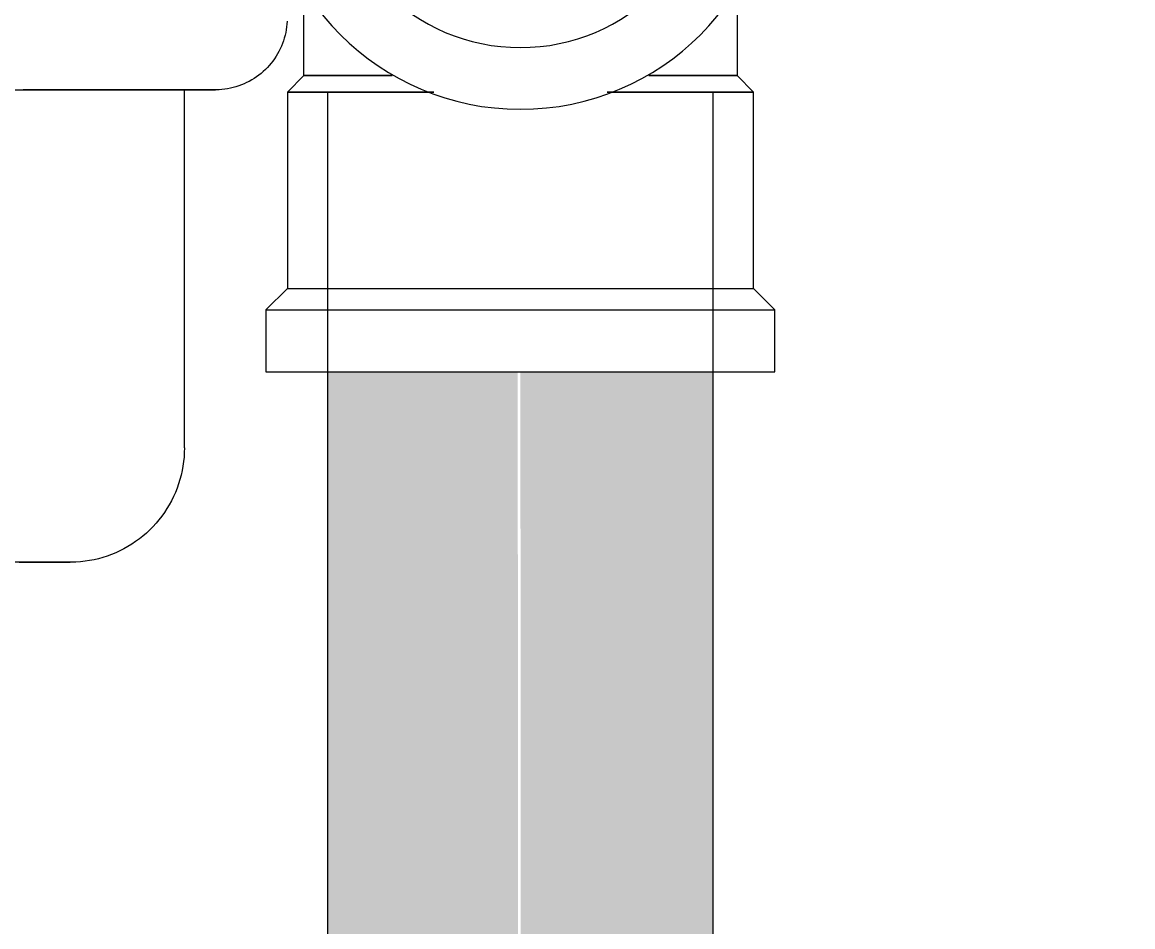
# Model space of a CAD drawing. Header units: metres. Extents: x 15 to 69.3, y -12.4 to 16.4.
# Drawn here: x 34.8907 to 34.9627, y 0.5305 to 0.5891 of the extents above; entities that cross this region are included whole.
import ezdxf

# ---------------------------------------------------------------- set-up
doc = ezdxf.new("R2010")
doc.units = ezdxf.units.M
for name, color, linetype, lineweight in [('A-ANNO-DIMS', 7, 'Continuous', 5), ('A-ANNO-DIMS-25', 7, 'Continuous', 5), ('P-PIPE', 7, 'Continuous', 5), ('P-SANR-FIXT', 7, 'Continuous', 5)]:
    doc.layers.add(name, color=color, linetype=linetype, lineweight=lineweight)
doc.styles.add('Century Gothic_4', font='GOTHIC.TTF', dxfattribs={"height": 0.0375})
doc.dimstyles.new('Setores_1_5_1', dxfattribs={"dimscale": 0.3048, "dimtxt": 0.039156, "dimasz": 0.260417, "dimexe": 0.19685, "dimexo": 0.123031, "dimgap": 0.143537, "dimtad": 1, "dimrnd": 0.01, "dimzin": 0, "dimdsep": 46, "dimtxsty": 'Century Gothic_4', "dimblk1": 'OBLIQUE', "dimblk2": 'OBLIQUE', "dimsah": 1, "dimcen": 0.09, "dimazin": 0, "dimtfac": 1, "dimtdec": 4, "dimtix": 1, "dimtmove": 0, "dimatfit": 3, "dimfxl": 1, "dimtvp": 1, "dimtolj": 1, "dimtzin": 0, "dimarcsym": 2})

# ---------------------------------------------------------------- blocks, each defined once
blk = doc.blocks.new('USO_ESG_Sifão de Uso Geral - Sifão para lavatório-3607478-CC')
at = {"layer": 'P-SANR-FIXT', "color": 254, "true_color": 0xdfdfdf}
blk.add_line((16.730672, 0.584765), (16.720372, 0.584765), dxfattribs=at)
at = {"layer": 'P-SANR-FIXT', "color": 253, "true_color": 0xa6a6a6}
for p, q in [((16.730672, 0.584765), (16.720372, 0.584765)), ((16.729812, 0.584765), (16.729275, 0.584765))]:
    blk.add_line(p, q, dxfattribs=at)
at = {"layer": 'P-SANR-FIXT'}
blk.add_line((16.730672, 0.561563), (16.730672, 0.584765), dxfattribs=at)
at = {"layer": 'P-SANR-FIXT', "flags": 128}
for points in [[(16.737327, 0.589211), (16.737315, 0.589026), (16.737297, 0.588841), (16.73727, 0.588658), (16.737237, 0.588475), (16.737196, 0.588294), (16.737148, 0.588115), (16.737093, 0.587938), (16.737031, 0.587763), (16.736962, 0.587591), (16.736886, 0.587422), (16.736803, 0.587255), (16.736714, 0.587093), (16.736619, 0.586934), (16.736517, 0.586779), (16.736409, 0.586628), (16.736295, 0.586482), (16.736175, 0.58634), (16.73605, 0.586203), (16.735919, 0.586071), (16.735783, 0.585945), (16.735642, 0.585824), (16.735497, 0.585709), (16.735347, 0.5856), (16.735193, 0.585497), (16.735035, 0.5854), (16.734873, 0.58531), (16.734707, 0.585226), (16.734538, 0.585148), (16.734367, 0.585078), (16.734192, 0.585015), (16.734016, 0.584958), (16.733837, 0.584909), (16.733656, 0.584867), (16.733474, 0.584832), (16.733291, 0.584804), (16.733106, 0.584784), (16.732921, 0.584771), (16.732736, 0.584766), (16.732693, 0.584765)], [(16.719526, 0.584765), (16.72051, 0.584765), (16.721466, 0.584765), (16.722391, 0.584765), (16.723284, 0.584765), (16.724144, 0.584765), (16.72497, 0.584765), (16.725759, 0.584765), (16.726511, 0.584765), (16.727224, 0.584765), (16.727898, 0.584765), (16.728531, 0.584765), (16.729123, 0.584765), (16.729671, 0.584765), (16.730176, 0.584765), (16.730637, 0.584765), (16.731053, 0.584765), (16.731423, 0.584765), (16.731746, 0.584765), (16.732023, 0.584765), (16.732253, 0.584765), (16.732434, 0.584765), (16.732568, 0.584765), (16.732654, 0.584765), (16.732691, 0.584765), (16.732693, 0.584765)], [(16.732693, 0.584765), (16.732668, 0.584765), (16.732596, 0.584765), (16.732475, 0.584765), (16.732306, 0.584765), (16.73209, 0.584765), (16.731826, 0.584765), (16.731515, 0.584765), (16.731157, 0.584765), (16.730754, 0.584765), (16.730305, 0.584765), (16.729812, 0.584765)], [(16.730672, 0.561563), (16.730666, 0.561267), (16.730648, 0.560971), (16.730619, 0.560676), (16.730577, 0.560383), (16.730524, 0.560092), (16.73046, 0.559803), (16.730384, 0.559516), (16.730296, 0.559233), (16.730197, 0.558954), (16.730087, 0.558679), (16.729967, 0.558409), (16.729835, 0.558143), (16.729693, 0.557883), (16.729541, 0.557629), (16.729379, 0.557381), (16.729206, 0.55714), (16.729025, 0.556906), (16.728834, 0.55668), (16.728634, 0.556461), (16.728426, 0.556251), (16.728209, 0.556048), (16.727985, 0.555855), (16.727753, 0.555671), (16.727514, 0.555496), (16.727268, 0.555331), (16.727015, 0.555176), (16.726757, 0.555032), (16.726493, 0.554897), (16.726224, 0.554774), (16.72595, 0.554661), (16.725672, 0.554559), (16.72539, 0.554468), (16.725104, 0.554389), (16.724816, 0.554321), (16.724525, 0.554265), (16.724232, 0.554221), (16.723938, 0.554188), (16.723643, 0.554167), (16.723346, 0.554158), (16.723267, 0.554157)], [(16.719966, 0.554157), (16.720402, 0.554157), (16.720809, 0.554157), (16.721187, 0.554157), (16.721535, 0.554157), (16.721852, 0.554157), (16.722138, 0.554157), (16.722393, 0.554157), (16.722615, 0.554157), (16.722806, 0.554157), (16.722964, 0.554157), (16.723089, 0.554157), (16.723181, 0.554157), (16.72324, 0.554157), (16.723265, 0.554157), (16.723267, 0.554157)], [(16.723267, 0.554157), (16.72325, 0.554157), (16.7232, 0.554157), (16.723117, 0.554157), (16.723001, 0.554157), (16.722852, 0.554157), (16.72267, 0.554157), (16.722456, 0.554157), (16.72221, 0.554157), (16.721932, 0.554157), (16.721623, 0.554157), (16.721284, 0.554157), (16.720914, 0.554157), (16.720515, 0.554157), (16.720087, 0.554157), (16.71963, 0.554157), (16.719291, 0.554157)]]:
    blk.add_lwpolyline(points, dxfattribs=at)
at = {"layer": 'P-SANR-FIXT', "color": 254, "true_color": 0xdfdfdf, "flags": 128}
for points in [[(16.725186, 0.584765), (16.724371, 0.584765), (16.72352, 0.584765), (16.722635, 0.584765), (16.721719, 0.584765), (16.720771, 0.584765), (16.720226, 0.584765)], [(16.726707, 0.584765), (16.725965, 0.584765), (16.725282, 0.584765)], [(16.729275, 0.584765), (16.728695, 0.584765), (16.728073, 0.584765), (16.72741, 0.584765), (16.726916, 0.584765)]]:
    blk.add_lwpolyline(points, dxfattribs=at)
blk = doc.blocks.new('Joelho 45_90 - Agua Fria_Soldavel - MEP - Tigre - Standard-V49-CC')
at = {"layer": 'P-PIPE'}
for p, q in [((16.738408, 0.5857), (16.737348, 0.5846)), ((16.744128, 0.5857), (16.738408, 0.5857)), ((16.738408, 0.5857), (16.744128, 0.5857)), ((16.766488, 0.5857), (16.760769, 0.5857)), ((16.760769, 0.5857), (16.766488, 0.5857)), ((16.767548, 0.5846), (16.766488, 0.5857)), ((16.737348, 0.5846), (16.746831, 0.5846)), ((16.737348, 0.5846), (16.737348, 0.5719)), ((16.746831, 0.5846), (16.737348, 0.5846)), ((16.758066, 0.5846), (16.767548, 0.5846)), ((16.767548, 0.5846), (16.758066, 0.5846)), ((16.767548, 0.5719), (16.767548, 0.5846)), ((16.737348, 0.5719), (16.735948, 0.5705)), ((16.737348, 0.5719), (16.752448, 0.5719)), ((16.752448, 0.5719), (16.767548, 0.5719)), ((16.768948, 0.5705), (16.767548, 0.5719)), ((16.735948, 0.5705), (16.735948, 0.5665)), ((16.735948, 0.5705), (16.752448, 0.5705)), ((16.752448, 0.5705), (16.768948, 0.5705)), ((16.768948, 0.5665), (16.768948, 0.5705)), ((16.735948, 0.5665), (16.752448, 0.5665)), ((16.752448, 0.5665), (16.768948, 0.5665))]:
    blk.add_line(p, q, dxfattribs=at)
at = {"layer": 'P-PIPE', "flags": 128}
for points in [[(16.73842, 0.600561), (16.738453, 0.601122), (16.738509, 0.601681), (16.738588, 0.602237), (16.738688, 0.602789), (16.738811, 0.603337), (16.738955, 0.60388), (16.739121, 0.604417), (16.739308, 0.604946), (16.739517, 0.605467), (16.739746, 0.60598), (16.739995, 0.606483), (16.740264, 0.606976), (16.740553, 0.607458), (16.740861, 0.607928), (16.741187, 0.608385), (16.741531, 0.608828), (16.741893, 0.609258), (16.742272, 0.609672), (16.742667, 0.610072), (16.743077, 0.610455), (16.743503, 0.610821), (16.743943, 0.61117), (16.744396, 0.611501), (16.744863, 0.611814), (16.745341, 0.612108), (16.745831, 0.612383), (16.746332, 0.612637), (16.746842, 0.612872), (16.747361, 0.613086), (16.747888, 0.613279), (16.748423, 0.613451), (16.748964, 0.613601), (16.749511, 0.613729), (16.750062, 0.613836), (16.750617, 0.61392), (16.751175, 0.613982), (16.751736, 0.614022), (16.752297, 0.614039), (16.752448, 0.61404)], [(16.752448, 0.61404), (16.75301, 0.614029), (16.75357, 0.613995), (16.754129, 0.613939), (16.754685, 0.613861), (16.755238, 0.61376), (16.755786, 0.613638), (16.756329, 0.613493), (16.756865, 0.613327), (16.757394, 0.61314), (16.757916, 0.612932), (16.758429, 0.612703), (16.758932, 0.612453), (16.759425, 0.612184), (16.759906, 0.611895), (16.760376, 0.611588), (16.760833, 0.611261), (16.761277, 0.610917), (16.761706, 0.610555), (16.762121, 0.610177), (16.76252, 0.609782), (16.762903, 0.609371), (16.76327, 0.608946), (16.763619, 0.608506), (16.76395, 0.608052), (16.764263, 0.607586), (16.764557, 0.607107), (16.764831, 0.606617), (16.765086, 0.606117), (16.76532, 0.605607), (16.765534, 0.605088), (16.765727, 0.60456), (16.765899, 0.604025), (16.766049, 0.603484), (16.766178, 0.602938), (16.766284, 0.602386), (16.766369, 0.601831), (16.766431, 0.601273), (16.76647, 0.600713), (16.766488, 0.600152)], [(16.738408, 0.596722), (16.738408, 0.597077), (16.738408, 0.597414), (16.738408, 0.597733), (16.738408, 0.598032), (16.738408, 0.598312), (16.738408, 0.598571), (16.738408, 0.59881), (16.738408, 0.599028), (16.738408, 0.599225), (16.738408, 0.5994), (16.738408, 0.599553), (16.738408, 0.599683), (16.738408, 0.599792), (16.738408, 0.599878), (16.738408, 0.599941), (16.738408, 0.599982), (16.738408, 0.599999)], [(16.766488, 0.599989), (16.766488, 0.599954), (16.766488, 0.599897), (16.766488, 0.599817), (16.766488, 0.599715), (16.766488, 0.59959), (16.766488, 0.599443), (16.766488, 0.599274), (16.766488, 0.599083), (16.766488, 0.598871), (16.766488, 0.598638), (16.766488, 0.598384), (16.766488, 0.59811), (16.766488, 0.597816), (16.766488, 0.597502), (16.766488, 0.59717), (16.766488, 0.596819), (16.766488, 0.596451)], [(16.738408, 0.5857), (16.738408, 0.586272), (16.738408, 0.586843), (16.738408, 0.587412), (16.738408, 0.587978), (16.738408, 0.588541), (16.738408, 0.589099), (16.738408, 0.589652), (16.738408, 0.590198), (16.738408, 0.590738), (16.738408, 0.591269)], [(16.766488, 0.591411), (16.766488, 0.590882), (16.766488, 0.590345), (16.766488, 0.5898), (16.766488, 0.589249), (16.766488, 0.588692), (16.766488, 0.588131), (16.766488, 0.587565), (16.766488, 0.586997), (16.766488, 0.586426), (16.766488, 0.585854), (16.766488, 0.5857)]]:
    blk.add_lwpolyline(points, dxfattribs=at)
at = {"layer": 'P-PIPE'}
for radius, start, end in [(0.0165, 90, 270), (0.0165, 270, 90), (0.0165, 126.64727, 132.02677), (0.0165, 47.97323, 53.35273), (0.0125, 0, 180), (0.0125, 180, 0)]:
    blk.add_arc((16.752448, 0.6), radius, start, end, dxfattribs=at)
blk = doc.blocks.new('DIMBLOCK41-CC')
at = {"layer": 'A-ANNO-DIMS-25', "lineweight": 25}
for p, q in [((34.749613, 0.6), (34.709925, 0.639687)), ((34.749613, 0.6), (34.7893, 0.560312)), ((34.749613, 0), (34.709925, 0.039688)), ((34.749613, 0), (34.7893, -0.039688))]:
    blk.add_line(p, q, dxfattribs=at)
at = {"layer": 'A-ANNO-DIMS-25'}
for p, q in [((34.749613, 0.6), (34.689613, 0.6)), ((34.749613, 0.6), (34.749613, 0)), ((34.749613, 0.6), (34.885512, 0.6)), ((34.749613, 0), (34.689613, 0)), ((34.749613, 0), (34.768239, 0))]:
    blk.add_line(p, q, dxfattribs=at)
at = {"layer": 'A-ANNO-DIMS-25', "color": 0, "insert": (34.657797, 0.217337), "char_height": 0.0375, "width": 0.19839197, "attachment_point": 1, "rotation": 90, "line_spacing_factor": 0.984502, "style": 'Century Gothic_4'}
blk.add_mtext('0,60 m', dxfattribs=at)
blk = doc.blocks.new('_Oblique')
at = {"color": 0, "linetype": 'ByBlock', "lineweight": -2}
blk.add_line((-0.5, -0.5), (0.5, 0.5), dxfattribs=at)
blk = doc.blocks.new('DIMBLOCK42-CC')
at = {"layer": 'A-ANNO-DIMS-25'}
for p, q in [((33.531184, 0.910788), (33.531184, 0.970788)), ((34.923012, 0.910788), (34.923012, 0.970788)), ((34.923012, 0.910788), (33.531184, 0.910788)), ((33.531184, 0.910788), (33.531184, 0.0375)), ((34.923012, 0.910788), (34.923012, 0.6221))]:
    blk.add_line(p, q, dxfattribs=at)
at = {"layer": 'A-ANNO-DIMS-25', "lineweight": 25}
for p, q in [((33.531184, 0.910788), (33.570871, 0.950476)), ((34.923012, 0.910788), (34.9627, 0.950476)), ((33.531184, 0.910788), (33.491496, 0.871101)), ((34.923012, 0.910788), (34.883325, 0.871101))]:
    blk.add_line(p, q, dxfattribs=at)
at = {"layer": 'A-ANNO-DIMS-25', "color": 0, "insert": (34.144435, 1.002604), "char_height": 0.0375, "width": 0.19839197, "attachment_point": 1, "line_spacing_factor": 0.984502, "style": 'Century Gothic_4'}
blk.add_mtext('1,39 m', dxfattribs=at)

msp = doc.modelspace()

# ---------------------------------------------------------------- hatches: boundary and pattern name
at = {"layer": 'P-PIPE', "true_color": 0x00ffff}
for points in [[(34.910538, 0.26739), (34.923012, 0.26739), (34.922839, 0.5665), (34.910512, 0.5665), (34.910512, 0.26739)], [(34.932573, 0.26739), (34.935512, 0.26739), (34.93546, 0.5665), (34.923012, 0.5665), (34.923208, 0.26739), (34.931971, 0.26739)]]:
    msp.add_hatch(color=4, dxfattribs=at).paths.add_polyline_path(points)

# ---------------------------------------------------------------- linework, layer by layer
at = {"layer": 'P-PIPE'}
for p, q in [((34.910512, 0.5846), (34.910512, 0.24699)), ((34.935512, 0.24699), (34.935512, 0.5846))]:
    msp.add_line(p, q, dxfattribs=at)

# ---------------------------------------------------------------- block references
msp.add_blockref('Joelho 45_90 - Agua Fria_Soldavel - MEP - Tigre - Standard-V49-CC', (18.170564, 0), dxfattribs=at)
at = {"layer": 'P-SANR-FIXT'}
msp.add_blockref('USO_ESG_Sifão de Uso Geral - Sifão para lavatório-3607478-CC', (18.170564, 0), dxfattribs=at)

# ---------------------------------------------------------------- dimensions: what is measured, and where the dimension line sits
at = {"layer": 'A-ANNO-DIMS'}
dim = msp.add_linear_dim(base=(33.531184, 0.910788), p1=(34.923012, 0.5846), p2=(33.531184, 0), dimstyle='Setores_1_5_1', override={"dimpost": '<>', "dimfxl": 1.509617}, dxfattribs=at)
dim.commit()
dim.dimension.update_dxf_attribs({"geometry": 'DIMBLOCK42-CC', "text_midpoint": (34.227098, 0.974232)})
dim = msp.add_linear_dim(base=(34.749613, 0), p1=(34.923012, 0.6), p2=(34.805739, 0), angle=90, dimstyle='Setores_1_5_1', override={"dimpost": '<>', "dimfxl": 0.611353}, dxfattribs=at)
dim.commit()
dim.dimension.update_dxf_attribs({"geometry": 'DIMBLOCK41-CC', "text_midpoint": (34.686169, 0.3)})

doc.saveas('drawing.dxf')
